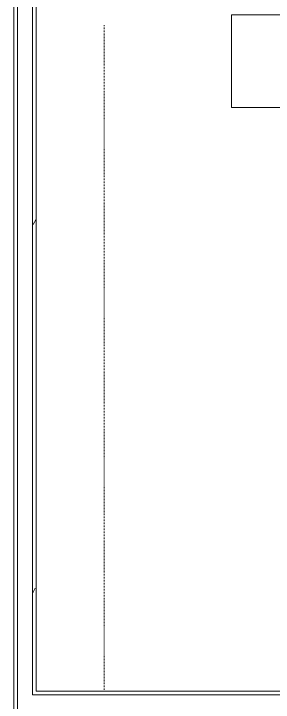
# Model space of a CAD drawing. Header units: inches. Extents: x -1180 to 2011, y -268 to 2143.
# Drawn here: x -903.2 to -859.7, y 1610.3 to 1725.4 of the extents above; entities that cross this region are included whole.
import ezdxf

# ---------------------------------------------------------------- set-up
doc = ezdxf.new("R2010")
doc.units = ezdxf.units.IN
doc.header["$MEASUREMENT"] = 0
doc.linetypes.add('Dash 1_8_', pattern=[0.25, 0.125, -0.125])
for name, color, linetype, lineweight in [('A-AREA-IDEN', 2, 'Continuous', 9), ('A-WALL', 113, 'Continuous', 13), ('A-WALL-PATT', 111, 'Continuous', 13), ('I-FURN', 30, 'Continuous', 9), ('I-WALL', 2, 'Continuous', 13)]:
    doc.layers.add(name, color=color, linetype=linetype, lineweight=lineweight)
pattern_1 = [(0, (0, 0), (30.72, 7.68), [1.267, -21.773, 1.267, -21.773, -122.88]), (0, (0, 0), (30.72, 7.68), [-46.08, 1.267, -44.813, 1.267, -21.773, -53.76]), (0, (0, 0), (30.72, 7.68), [-115.2, 1.267, -14.093, 1.267, -37.133]), (120, (11.52, 3.84), (-22.011075, 22.7643), [1.267, -21.773, 1.267, -21.773, -122.88]), (120, (11.52, 3.84), (-22.011075, 22.7643), [-46.08, 1.267, -44.813, 1.267, -21.773, -53.76]), (120, (11.52, 3.84), (-22.011075, 22.7643), [-115.2, 1.267, -14.093, 1.267, -37.133]), (240, (15.36, 19.2), (-8.708925, -30.4443), [1.267, -21.773, 1.267, -21.773, -122.88]), (240, (15.36, 19.2), (-8.708925, -30.4443), [-46.08, 1.267, -44.813, 1.267, -21.773, -53.76]), (240, (15.36, 19.2), (-8.708925, -30.4443), [-115.2, 1.267, -14.093, 1.267, -37.133])]

# ---------------------------------------------------------------- blocks, each defined once
blk = doc.blocks.new('Zira Wksta 12 - Type 1-V114-6TH FLOOR POWER _ SIGNAL')
at = {"layer": 'I-FURN', "linetype": 'Dash 1_8_'}
blk.add_line((-108, 12), (-108, -99.29), dxfattribs=at)
blk = doc.blocks.new('Room Tag - Room Name and Number-3379422-6TH FLOOR POWER _ SIGNAL')
at = {"layer": 'A-AREA-IDEN'}
for p, q in [((-0.1881, -0.1636), (-0.1881, -0.0018)), ((-0.1881, -0.0018), (0.1869, -0.0018)), ((0.1869, -0.0018), (-0.1881, -0.0018)), ((-0.1881, -0.0018), (-0.1881, -0.1636)), ((0.1869, -0.0018), (0.1869, -0.1636)), ((0.1869, -0.1636), (0.1869, -0.0018)), ((0.1869, -0.1636), (-0.1881, -0.1636)), ((-0.1881, -0.1636), (0.1869, -0.1636))]:
    blk.add_line(p, q, dxfattribs=at)

msp = doc.modelspace()

# ---------------------------------------------------------------- hatches: boundary and pattern name
at = {"layer": 'A-WALL-PATT', "lineweight": 9}
h = msp.add_hatch(dxfattribs=at)
h.set_pattern_fill('FP_1', color=256, style=0, pattern_type=2)
h.set_pattern_definition(pattern_1)
h.paths.add_polyline_path([(-903.17, 1236.16), (-902.55, 1236.16), (-902.55, 1243.91), (-903.17, 1243.91), (-903.17, 1236.59)], flags=0)
h.paths.add_polyline_path([(-902.55, 1357.79), (-902.55, 1368.7), (-903.17, 1368.7), (-903.17, 1357.79)], flags=0)
h.paths.add_polyline_path([(-903.17, 1480.7), (-902.55, 1480.7), (-902.55, 1492.45), (-903.17, 1492.45), (-903.17, 1483.66)], flags=0)
h.paths.add_polyline_path([(-902.55, 1604.45), (-902.55, 1811.04), (-903.17, 1811.04), (-903.17, 1604.45)], flags=0)
h = msp.add_hatch(dxfattribs=at)
h.set_pattern_fill('FP_1', color=256, style=0, pattern_type=2)
h.set_pattern_definition(pattern_1)
h.paths.add_polyline_path([(-899.42, 1239.29), (-899.42, 1243.91), (-900.05, 1243.91), (-900.05, 1239.29)], flags=0)
h.paths.add_polyline_path([(-900.05, 1357.79), (-899.42, 1357.79), (-899.42, 1361.58), (-900.05, 1361.58), (-900.05, 1360.95)], flags=0)
h.paths.add_polyline_path([(-899.42, 1364.08), (-899.42, 1368.7), (-900.05, 1368.7), (-900.05, 1364.08)], flags=0)
h.paths.add_polyline_path([(-899.42, 1480.7), (-899.42, 1485.33), (-900.05, 1485.33), (-900.05, 1480.7)], flags=0)
h.paths.add_polyline_path([(-900.05, 1487.83), (-899.42, 1487.83), (-899.42, 1492.45), (-900.05, 1492.45), (-900.05, 1488.45)], flags=0)
h.paths.add_polyline_path([(-900.05, 1604.45), (-899.42, 1604.45), (-899.42, 1609.08), (-900.05, 1609.08), (-900.05, 1608.45)], flags=0)
h.paths.add_polyline_path([(-900.05, 1611.58), (-899.42, 1611.58), (-899.42, 1807.91), (-900.05, 1807.91), (-900.05, 1650.92)], flags=0)
h = msp.add_hatch(dxfattribs=at)
h.set_pattern_fill('FP_1', color=256, style=0, pattern_type=2)
h.set_pattern_definition(pattern_1)
h.paths.add_polyline_path([(-851.43, 1611.58), (-786.59, 1611.58), (-786.59, 1612.2), (-899.42, 1612.2), (-899.42, 1611.58)], flags=0)

# ---------------------------------------------------------------- linework, layer by layer
at = {"layer": 'A-WALL'}
for p, q in [((-902.55, 1604.45), (-902.55, 1811.04)), ((-900.05, 1611.58), (-900.05, 1808.54)), ((-786.59, 1611.58), (-900.05, 1611.58))]:
    msp.add_line(p, q, dxfattribs=at)
at = {"layer": 'I-WALL'}
for p, q in [((-903.17, 1811.66), (-903.17, 1604.45)), ((-899.42, 1612.2), (-899.42, 1807.91)), ((-786.59, 1612.2), (-899.42, 1612.2))]:
    msp.add_line(p, q, dxfattribs=at)

# ---------------------------------------------------------------- block references
at = {"layer": 'A-AREA-IDEN', "xscale": 95.99999999999994, "yscale": 95.99999999999994, "zscale": 95.99999999999994}
msp.add_blockref('Room Tag - Room Name and Number-3379422-6TH FLOOR POWER _ SIGNAL', (-848.65, 1725.43), dxfattribs=at)
at = {"layer": 'I-FURN'}
msp.add_blockref('Zira Wksta 12 - Type 1-V114-6TH FLOOR POWER _ SIGNAL', (-780.05, 1711.5), dxfattribs=at)

doc.saveas('drawing.dxf')
